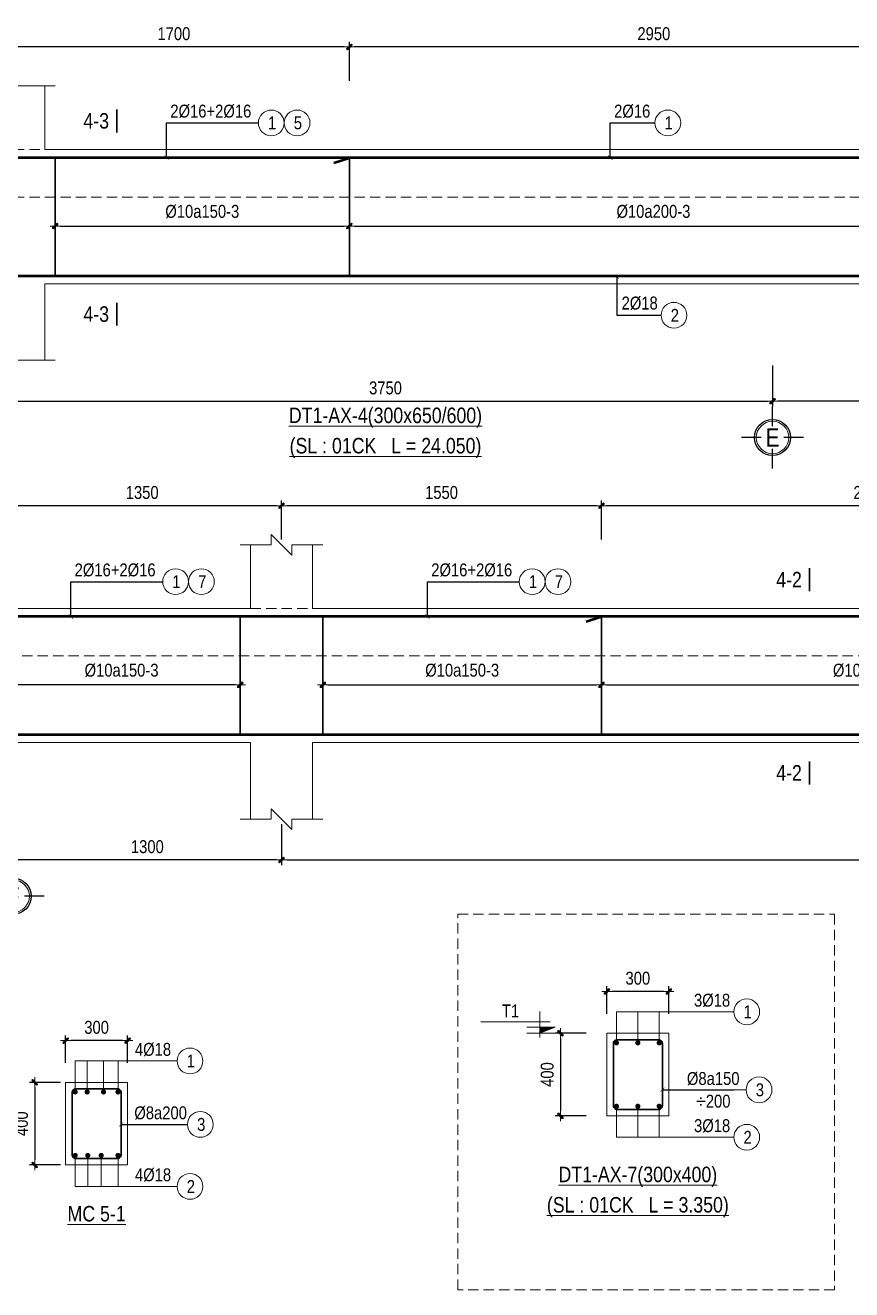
# Model space of a CAD drawing. Header units: millimetres. Extents: x 397144 to 8960116, y 345581 to 674207.
# Drawn here: x 4917954 to 4921957, y 652211 to 658334 of the extents above; entities that cross this region are included whole.
import ezdxf
from ezdxf.enums import TextEntityAlignment as Align

# ---------------------------------------------------------------- set-up
doc = ezdxf.new("R2010")
doc.units = ezdxf.units.MM
doc.header["$PDSIZE"] = -10
doc.linetypes.add('HIDDEN', pattern=[0.375, 0.25, -0.125])
doc.layers.get('0').update_dxf_attribs({"linetype": 'CONTINUOUS'})
doc.layers.get('Defpoints').update_dxf_attribs({"color": 12, "linetype": 'CONTINUOUS'})
for name, color, linetype, lineweight in [('2', 2, 'CONTINUOUS', 20), ('CDAI', 8, 'CONTINUOUS', 30), ('CTHEP', 2, 'CONTINUOUS', 50), ('DBAO', 3, 'CONTINUOUS', 20), ('DGIONG', 4, 'CONTINUOUS', 13), ('KTH', 150, 'CONTINUOUS', 5), ('Net khuat', 8, 'HIDDEN', 13), ('STICK', 1, 'CONTINUOUS', 9), ('TEXT', 7, 'CONTINUOUS', 15)]:
    doc.layers.add(name, color=color, linetype=linetype, lineweight=lineweight)
doc.layers.add('8', color=8, linetype='CONTINUOUS')
doc.layers.add('HATCH', color=7, linetype='CONTINUOUS', lineweight=5, true_color=0x2491ff)
doc.styles.add('HELVECONDENSE', font='VHELVCN_0.TTF')
doc.styles.add('Star-HelCon', font='VHELVCN_0.TTF')
doc.styles.add('TTP-HelCon', font='VHELVCN_0.TTF')
doc.styles.add('VNI-HELVE-CONDENSE', font='VHELVCN_0.TTF')
doc.dimstyles.new('kc-25', dxfattribs={"dimtxt": 62.5, "dimasz": 20, "dimexe": 20, "dimexo": 50, "dimgap": 25, "dimtad": 3, "dimdec": 0, "dimzin": 0, "dimdsep": 46, "dimtxsty": 'VNI-HELVE-CONDENSE', "dimblk": 'DIM', "dimcen": 2.5, "dimclrd": 256, "dimclre": 154, "dimclrt": 7, "dimaunit": 1, "dimadec": 0, "dimazin": 0, "dimtfac": 1, "dimtdec": 0, "dimtix": 1, "dimtmove": 0, "dimatfit": 3, "dimldrblk": 'DOT', "dimfxl": 1, "dimtolj": 1, "dimtzin": 0, "dimarcsym": 0})
doc.dimstyles.new('TTP-25', dxfattribs={"dimscale": 25, "dimtxt": 2.5, "dimasz": 1, "dimexe": 1, "dimexo": 1, "dimgap": 0.09, "dimtad": 0, "dimdec": 4, "dimrnd": 5, "dimzin": 9, "dimdsep": 46, "dimtxsty": 'TTP-HelCon', "dimblk": 'Stick1', "dimcen": 0.09, "dimdle": 1.5, "dimclrd": 256, "dimclre": 256, "dimclrt": 7, "dimadec": 0, "dimazin": 0, "dimtfac": 1, "dimtdec": 4, "dimtmove": 0, "dimatfit": 3, "dimldrblk": '_ArchTick1', "dimfxl": 1, "dimtvp": 1, "dimtolj": 1, "dimtzin": 0, "dimarcsym": 0})

# ---------------------------------------------------------------- blocks, each defined once
blk = doc.blocks.new('Stick1')
at = {"layer": 'STICK'}
h = blk.add_hatch(color=256, dxfattribs=at)
edge = h.paths.add_edge_path()
edge.add_line((0.3, 0.5), (-0.5, -0.3))
edge.add_arc((-0.4, -0.4), 0.141, 135, 315)
edge.add_line((-0.3, -0.5), (0.5, 0.3))
edge.add_arc((0.4, 0.4), 0.141, 315, 495)
blk.add_line((1, 0), (-1, 0), dxfattribs=at)
blk.add_lwpolyline([(0.3, 0.5), (-0.5, -0.3, 1), (-0.3, -0.5), (0.5, 0.3, 1), (0.3, 0.5, 1)], format="xyb", dxfattribs=at)
blk = doc.blocks.new('*D680')
at = {"layer": 'Defpoints', "color": 0, "ltscale": 500, "transparency": 16777216}
for p in [(4920771.1, 653655.5), (4920771.1, 653522.2), (4921071.1, 653522.2)]:
    blk.add_point(p, dxfattribs=at)
at = {"layer": 'KTH', "lineweight": -2, "ltscale": 500, "transparency": 16777216}
for p, q in [((4920771.1, 653547.2), (4920771.1, 653680.5)), ((4921046.1, 653655.5), (4920796.1, 653655.5)), ((4921071.1, 653547.2), (4921071.1, 653680.5))]:
    blk.add_line(p, q, dxfattribs=at)
at = {"layer": 'KTH', "lineweight": -2, "ltscale": 500, "transparency": 16777216, "xscale": 25, "yscale": 25, "zscale": 25, "rotation": 180}
blk.add_blockref('Stick1', (4920771.1, 653655.5), dxfattribs=at)
at = {"layer": 'KTH', "lineweight": -2, "ltscale": 500, "transparency": 16777216, "xscale": 25, "yscale": 25, "zscale": 25}
blk.add_blockref('Stick1', (4921071.1, 653655.5), dxfattribs=at)
at = {"layer": 'KTH', "color": 7, "ltscale": 500, "transparency": 16777216, "insert": (4920921.1, 653719.3), "char_height": 62.5, "attachment_point": 5, "style": 'TTP-HelCon'}
blk.add_mtext('\\A1;300', dxfattribs=at)
blk = doc.blocks.new('_ArchTick1')
at = {"color": 0, "const_width": 3.81}
blk.add_lwpolyline([(-12.7, -12.7), (12.7, 12.7)], dxfattribs=at)
blk = doc.blocks.new('*D681')
at = {"layer": 'Defpoints', "color": 0, "ltscale": 500, "transparency": 16777216}
for p in [(4920695.9, 653453.2), (4920546.1, 653053.2), (4920695.9, 653053.2)]:
    blk.add_point(p, dxfattribs=at)
at = {"layer": 'KTH', "lineweight": -2, "ltscale": 500, "transparency": 16777216}
for p, q in [((4920670.9, 653453.2), (4920521.1, 653453.2)), ((4920546.1, 653428.2), (4920546.1, 653078.2)), ((4920670.9, 653053.2), (4920521.1, 653053.2))]:
    blk.add_line(p, q, dxfattribs=at)
at = {"layer": 'KTH', "lineweight": -2, "ltscale": 500, "transparency": 16777216, "xscale": 25, "yscale": 25, "zscale": 25}
for p, rotation in [((4920546.1, 653453.2), 90), ((4920546.1, 653053.2), 270)]:
    blk.add_blockref('Stick1', p, dxfattribs=dict(at, rotation=rotation))
at = {"layer": 'KTH', "color": 7, "ltscale": 500, "transparency": 16777216, "insert": (4920482.3, 653253.2), "char_height": 62.5, "attachment_point": 5, "rotation": 90, "style": 'TTP-HelCon'}
blk.add_mtext('\\A1;400', dxfattribs=at)
blk = doc.blocks.new('CODE')
at = {"layer": 'DBAO'}
for p, q in [((-62.5, -20), (-62.5, 105)), ((-62.5, 0), (-137.5, 30)), ((-137.5, 30), (0, 30)), ((-137.5, 0), (0, 0)), ((-112.5, 55), (223.6, 55))]:
    blk.add_line(p, q, dxfattribs=at)
at = {"layer": 'HATCH', "color": 1}
blk.add_solid([(-62.5, 0), (-137.5, 30), (-62.5, 30)], dxfattribs=at)
blk = doc.blocks.new('DIM')
h = blk.add_hatch(color=1)
h.paths.add_polyline_path([(0.49, 0.29, 1), (0.29, 0.49), (-0.19, 0), (0.19, 0)])
h.paths.add_polyline_path([(0.19, 0), (-0.19, 0), (-0.49, -0.29, 1), (-0.29, -0.49)])
at = {"color": 9}
for p, q in [((-0.19, 0), (-1.5, 0)), ((0.19, 0), (1.5, 0))]:
    blk.add_line(p, q, dxfattribs=at)
at = {"color": 1}
for p, q in [((-0.49, -0.29), (0.29, 0.49)), ((-0.29, -0.49), (0.49, 0.29)), ((-0.19, 0), (0.19, 0))]:
    blk.add_line(p, q, dxfattribs=at)
blk.add_arc((-0.39, -0.39), 0.138, 135, 315, dxfattribs=at)
blk = doc.blocks.new('dau truc')
blk.add_circle((0, 0), 180)
at = {"layer": '8'}
for p, q in [((0, 127), (0, 345)), ((-127, 0), (-345, 0)), ((345, 0), (127, 0)), ((0, -345), (0, -127))]:
    blk.add_line(p, q, dxfattribs=at)
blk.add_circle((0, 0), 200, dxfattribs=at)
at = {"layer": 'TEXT', "style": 'HELVECONDENSE'}
blk.add_attdef('A', text='', height=233, dxfattribs=at).set_placement((0, 0), align=Align.MIDDLE)
blk = doc.blocks.new('*D333')
at = {"layer": 'Defpoints', "color": 0, "transparency": 16777216}
for p in [(4917823.6, 656712.1), (4921573.6, 656712.1), (4921573.6, 656514.1)]:
    blk.add_point(p, dxfattribs=at)
at = {"layer": 'KTH', "lineweight": -2, "transparency": 16777216}
for p, q in [((4917823.6, 656687.1), (4917823.6, 656489.1)), ((4921573.6, 656687.1), (4921573.6, 656489.1)), ((4917848.6, 656514.1), (4921548.6, 656514.1))]:
    blk.add_line(p, q, dxfattribs=at)
at = {"layer": 'KTH', "lineweight": -2, "transparency": 16777216, "xscale": 25, "yscale": 25, "zscale": 25, "rotation": 180}
blk.add_blockref('Stick1', (4917823.6, 656514.1), dxfattribs=at)
at = {"layer": 'KTH', "lineweight": -2, "transparency": 16777216, "xscale": 25, "yscale": 25, "zscale": 25}
blk.add_blockref('Stick1', (4921573.6, 656514.1), dxfattribs=at)
at = {"layer": 'KTH', "color": 7, "transparency": 16777216, "insert": (4919698.6, 656577.9), "char_height": 62.5, "attachment_point": 5, "style": 'TTP-HelCon'}
blk.add_mtext('\\A1;3750', dxfattribs=at)
blk = doc.blocks.new('*D334')
at = {"layer": 'Defpoints', "color": 0, "transparency": 16777216}
for p in [(4921573.6, 656712.1), (4924203.6, 656712.1), (4921573.6, 656514.1)]:
    blk.add_point(p, dxfattribs=at)
at = {"layer": 'KTH', "lineweight": -2, "transparency": 16777216}
for p, q in [((4921573.6, 656687.1), (4921573.6, 656489.1)), ((4924203.6, 656687.1), (4924203.6, 656489.1)), ((4924178.6, 656514.1), (4921598.6, 656514.1))]:
    blk.add_line(p, q, dxfattribs=at)
at = {"layer": 'KTH', "lineweight": -2, "transparency": 16777216, "xscale": 25, "yscale": 25, "zscale": 25, "rotation": 180}
blk.add_blockref('Stick1', (4921573.6, 656514.1), dxfattribs=at)
at = {"layer": 'KTH', "lineweight": -2, "transparency": 16777216, "xscale": 25, "yscale": 25, "zscale": 25}
blk.add_blockref('Stick1', (4924203.6, 656514.1), dxfattribs=at)
at = {"layer": 'KTH', "color": 7, "transparency": 16777216, "insert": (4922888.6, 656577.9), "char_height": 62.5, "attachment_point": 5, "style": 'TTP-HelCon'}
blk.add_mtext('\\A1;2630', dxfattribs=at)
blk = doc.blocks.new('*D335')
at = {"layer": 'Defpoints', "color": 0, "transparency": 16777216}
for p in [(4919523.6, 657502.1), (4922469.6, 657502.1), (4922469.6, 657362.1)]:
    blk.add_point(p, dxfattribs=at)
at = {"layer": 'KTH', "lineweight": -2, "transparency": 16777216}
for p, q in [((4919523.6, 657477.1), (4919523.6, 657337.1)), ((4922469.6, 657477.1), (4922469.6, 657337.1)), ((4919548.6, 657362.1), (4922444.6, 657362.1))]:
    blk.add_line(p, q, dxfattribs=at)
at = {"layer": 'KTH', "lineweight": -2, "transparency": 16777216, "xscale": 25, "yscale": 25, "zscale": 25, "rotation": 180}
blk.add_blockref('Stick1', (4919523.6, 657362.1), dxfattribs=at)
at = {"layer": 'KTH', "lineweight": -2, "transparency": 16777216, "xscale": 25, "yscale": 25, "zscale": 25}
blk.add_blockref('Stick1', (4922469.6, 657362.1), dxfattribs=at)
at = {"layer": 'KTH', "color": 7, "transparency": 16777216, "insert": (4920996.6, 657432), "char_height": 62.5, "attachment_point": 5, "style": 'TTP-HelCon'}
blk.add_mtext('\\A1;Þ10a200-3', dxfattribs=at)
blk = doc.blocks.new('*D336')
at = {"layer": 'Defpoints', "color": 0, "transparency": 16777216}
for p in [(4918098.6, 657502.1), (4919523.6, 657502.1), (4919523.6, 657362.1)]:
    blk.add_point(p, dxfattribs=at)
at = {"layer": 'KTH', "lineweight": -2, "transparency": 16777216}
for p, q in [((4918098.6, 657477.1), (4918098.6, 657337.1)), ((4919523.6, 657477.1), (4919523.6, 657337.1)), ((4918123.6, 657362.1), (4919498.6, 657362.1))]:
    blk.add_line(p, q, dxfattribs=at)
at = {"layer": 'KTH', "lineweight": -2, "transparency": 16777216, "xscale": 25, "yscale": 25, "zscale": 25, "rotation": 180}
blk.add_blockref('Stick1', (4918098.6, 657362.1), dxfattribs=at)
at = {"layer": 'KTH', "lineweight": -2, "transparency": 16777216, "xscale": 25, "yscale": 25, "zscale": 25}
blk.add_blockref('Stick1', (4919523.6, 657362.1), dxfattribs=at)
at = {"layer": 'KTH', "color": 7, "transparency": 16777216, "insert": (4918811.1, 657432), "char_height": 62.5, "attachment_point": 5, "style": 'TTP-HelCon'}
blk.add_mtext('\\A1;Þ10a150-3', dxfattribs=at)
blk = doc.blocks.new('*D337')
at = {"layer": 'Defpoints', "color": 0, "transparency": 16777216}
for p in [(4919523.6, 658229.5), (4919523.6, 658040.5), (4922473.6, 658040.5)]:
    blk.add_point(p, dxfattribs=at)
at = {"layer": 'KTH', "lineweight": -2, "transparency": 16777216}
for p, q in [((4919523.6, 658065.5), (4919523.6, 658254.5)), ((4922473.6, 658065.5), (4922473.6, 658254.5)), ((4922448.6, 658229.5), (4919548.6, 658229.5))]:
    blk.add_line(p, q, dxfattribs=at)
at = {"layer": 'KTH', "lineweight": -2, "transparency": 16777216, "xscale": 25, "yscale": 25, "zscale": 25, "rotation": 180}
blk.add_blockref('Stick1', (4919523.6, 658229.5), dxfattribs=at)
at = {"layer": 'KTH', "lineweight": -2, "transparency": 16777216, "xscale": 25, "yscale": 25, "zscale": 25}
blk.add_blockref('Stick1', (4922473.6, 658229.5), dxfattribs=at)
at = {"layer": 'KTH', "color": 7, "transparency": 16777216, "insert": (4920998.6, 658293.3), "char_height": 62.5, "attachment_point": 5, "style": 'TTP-HelCon'}
blk.add_mtext('\\A1;2950', dxfattribs=at)
blk = doc.blocks.new('*D338')
at = {"layer": 'Defpoints', "color": 0, "transparency": 16777216}
for p in [(4917823.6, 658229.5), (4917823.6, 658040.5), (4919523.6, 658040.5)]:
    blk.add_point(p, dxfattribs=at)
at = {"layer": 'KTH', "lineweight": -2, "transparency": 16777216}
for p, q in [((4917823.6, 658065.5), (4917823.6, 658254.5)), ((4919523.6, 658065.5), (4919523.6, 658254.5)), ((4919498.6, 658229.5), (4917848.6, 658229.5))]:
    blk.add_line(p, q, dxfattribs=at)
at = {"layer": 'KTH', "lineweight": -2, "transparency": 16777216, "xscale": 25, "yscale": 25, "zscale": 25, "rotation": 180}
blk.add_blockref('Stick1', (4917823.6, 658229.5), dxfattribs=at)
at = {"layer": 'KTH', "lineweight": -2, "transparency": 16777216, "xscale": 25, "yscale": 25, "zscale": 25}
blk.add_blockref('Stick1', (4919523.6, 658229.5), dxfattribs=at)
at = {"layer": 'KTH', "color": 7, "transparency": 16777216, "insert": (4918673.6, 658293.3), "char_height": 62.5, "attachment_point": 5, "style": 'TTP-HelCon'}
blk.add_mtext('\\A1;1700', dxfattribs=at)
blk = doc.blocks.new('MC')
at = {"layer": 'CTHEP', "const_width": 10}
blk.add_lwpolyline([(0, 150), (0, 0)], dxfattribs=at)
at = {"layer": 'TEXT', "style": 'TTP-HelCon'}
blk.add_attdef('A', text='', height=100, dxfattribs=at).set_placement((-50, 25.5), align=Align.RIGHT)
blk = doc.blocks.new('*D342')
at = {"layer": 'Defpoints', "color": 0, "transparency": 16777216}
for p in [(4920745, 656007.8), (4920745, 655818.8), (4923345, 655818.8)]:
    blk.add_point(p, dxfattribs=at)
at = {"layer": 'KTH', "lineweight": -2, "transparency": 16777216}
for p, q in [((4920745, 655843.8), (4920745, 656032.8)), ((4923345, 655843.8), (4923345, 656032.8)), ((4923320, 656007.8), (4920770, 656007.8))]:
    blk.add_line(p, q, dxfattribs=at)
at = {"layer": 'KTH', "lineweight": -2, "transparency": 16777216, "xscale": 25, "yscale": 25, "zscale": 25, "rotation": 180}
blk.add_blockref('Stick1', (4920745, 656007.8), dxfattribs=at)
at = {"layer": 'KTH', "lineweight": -2, "transparency": 16777216, "xscale": 25, "yscale": 25, "zscale": 25}
blk.add_blockref('Stick1', (4923345, 656007.8), dxfattribs=at)
at = {"layer": 'KTH', "color": 7, "transparency": 16777216, "insert": (4922045, 656071.6), "char_height": 62.5, "attachment_point": 5, "style": 'TTP-HelCon'}
blk.add_mtext('\\A1;2600', dxfattribs=at)
blk = doc.blocks.new('*D344')
at = {"layer": 'Defpoints', "color": 0, "transparency": 16777216}
for p in [(4920745, 655280.4), (4923345, 655280.4), (4923345, 655140.4)]:
    blk.add_point(p, dxfattribs=at)
at = {"layer": 'KTH', "lineweight": -2, "transparency": 16777216}
for p, q in [((4920745, 655255.4), (4920745, 655115.4)), ((4923345, 655255.4), (4923345, 655115.4)), ((4920770, 655140.4), (4923320, 655140.4))]:
    blk.add_line(p, q, dxfattribs=at)
at = {"layer": 'KTH', "lineweight": -2, "transparency": 16777216, "xscale": 25, "yscale": 25, "zscale": 25, "rotation": 180}
blk.add_blockref('Stick1', (4920745, 655140.4), dxfattribs=at)
at = {"layer": 'KTH', "lineweight": -2, "transparency": 16777216, "xscale": 25, "yscale": 25, "zscale": 25}
blk.add_blockref('Stick1', (4923345, 655140.4), dxfattribs=at)
at = {"layer": 'KTH', "color": 7, "transparency": 16777216, "insert": (4922045, 655210.3), "char_height": 62.5, "attachment_point": 5, "style": 'TTP-HelCon'}
blk.add_mtext('\\A1;Þ10a200-3', dxfattribs=at)
blk = doc.blocks.new('*D347')
at = {"layer": 'Defpoints', "color": 0, "transparency": 16777216}
for p in [(4919395, 655280.4), (4920745, 655280.4), (4920745, 655140.4)]:
    blk.add_point(p, dxfattribs=at)
at = {"layer": 'KTH', "lineweight": -2, "transparency": 16777216}
for p, q in [((4919395, 655255.4), (4919395, 655115.4)), ((4920745, 655255.4), (4920745, 655115.4)), ((4919420, 655140.4), (4920720, 655140.4))]:
    blk.add_line(p, q, dxfattribs=at)
at = {"layer": 'KTH', "lineweight": -2, "transparency": 16777216, "xscale": 25, "yscale": 25, "zscale": 25, "rotation": 180}
blk.add_blockref('Stick1', (4919395, 655140.4), dxfattribs=at)
at = {"layer": 'KTH', "lineweight": -2, "transparency": 16777216, "xscale": 25, "yscale": 25, "zscale": 25}
blk.add_blockref('Stick1', (4920745, 655140.4), dxfattribs=at)
at = {"layer": 'KTH', "color": 7, "transparency": 16777216, "insert": (4920070, 655210.3), "char_height": 62.5, "attachment_point": 5, "style": 'TTP-HelCon'}
blk.add_mtext('\\A1;Þ10a150-3', dxfattribs=at)
blk = doc.blocks.new('*D348')
at = {"layer": 'Defpoints', "color": 0, "transparency": 16777216}
for p in [(4919195, 656007.8), (4919195, 655818.8), (4920745, 655818.8)]:
    blk.add_point(p, dxfattribs=at)
at = {"layer": 'KTH', "lineweight": -2, "transparency": 16777216}
for p, q in [((4919195, 655843.8), (4919195, 656032.8)), ((4920745, 655843.8), (4920745, 656032.8)), ((4920720, 656007.8), (4919220, 656007.8))]:
    blk.add_line(p, q, dxfattribs=at)
at = {"layer": 'KTH', "lineweight": -2, "transparency": 16777216, "xscale": 25, "yscale": 25, "zscale": 25, "rotation": 180}
blk.add_blockref('Stick1', (4919195, 656007.8), dxfattribs=at)
at = {"layer": 'KTH', "lineweight": -2, "transparency": 16777216, "xscale": 25, "yscale": 25, "zscale": 25}
blk.add_blockref('Stick1', (4920745, 656007.8), dxfattribs=at)
at = {"layer": 'KTH', "color": 7, "transparency": 16777216, "insert": (4919970, 656071.6), "char_height": 62.5, "attachment_point": 5, "style": 'TTP-HelCon'}
blk.add_mtext('\\A1;1550', dxfattribs=at)
blk = doc.blocks.new('*D349')
at = {"layer": 'Defpoints', "color": 0, "transparency": 16777216}
for p in [(4917845, 656007.8), (4917845, 655818.8), (4919195, 655818.8)]:
    blk.add_point(p, dxfattribs=at)
at = {"layer": 'KTH', "lineweight": -2, "transparency": 16777216}
for p, q in [((4917845, 655843.8), (4917845, 656032.8)), ((4919195, 655843.8), (4919195, 656032.8)), ((4919170, 656007.8), (4917870, 656007.8))]:
    blk.add_line(p, q, dxfattribs=at)
at = {"layer": 'KTH', "lineweight": -2, "transparency": 16777216, "xscale": 25, "yscale": 25, "zscale": 25, "rotation": 180}
blk.add_blockref('Stick1', (4917845, 656007.8), dxfattribs=at)
at = {"layer": 'KTH', "lineweight": -2, "transparency": 16777216, "xscale": 25, "yscale": 25, "zscale": 25}
blk.add_blockref('Stick1', (4919195, 656007.8), dxfattribs=at)
at = {"layer": 'KTH', "color": 7, "transparency": 16777216, "insert": (4918520, 656071.6), "char_height": 62.5, "attachment_point": 5, "style": 'TTP-HelCon'}
blk.add_mtext('\\A1;1350', dxfattribs=at)
blk = doc.blocks.new('*D350')
at = {"layer": 'Defpoints', "color": 0, "transparency": 16777216}
for p in [(4917845, 655280.4), (4918995, 655280.4), (4917845, 655140.4)]:
    blk.add_point(p, dxfattribs=at)
at = {"layer": 'KTH', "lineweight": -2, "transparency": 16777216}
for p, q in [((4917845, 655255.4), (4917845, 655115.4)), ((4918995, 655255.4), (4918995, 655115.4)), ((4918970, 655140.4), (4917870, 655140.4))]:
    blk.add_line(p, q, dxfattribs=at)
at = {"layer": 'KTH', "lineweight": -2, "transparency": 16777216, "xscale": 25, "yscale": 25, "zscale": 25, "rotation": 180}
blk.add_blockref('Stick1', (4917845, 655140.4), dxfattribs=at)
at = {"layer": 'KTH', "lineweight": -2, "transparency": 16777216, "xscale": 25, "yscale": 25, "zscale": 25}
blk.add_blockref('Stick1', (4918995, 655140.4), dxfattribs=at)
at = {"layer": 'KTH', "color": 7, "transparency": 16777216, "insert": (4918420, 655210.3), "char_height": 62.5, "attachment_point": 5, "style": 'TTP-HelCon'}
blk.add_mtext('\\A1;Þ10a150-3', dxfattribs=at)
blk = doc.blocks.new('*D355')
at = {"layer": 'Defpoints', "color": 0, "transparency": 16777216}
for p in [(4917895, 654490.4), (4919195, 654490.4), (4917895, 654292.4)]:
    blk.add_point(p, dxfattribs=at)
at = {"layer": 'KTH', "lineweight": -2, "transparency": 16777216}
for p, q in [((4917895, 654465.4), (4917895, 654267.4)), ((4919195, 654465.4), (4919195, 654267.4)), ((4919170, 654292.4), (4917920, 654292.4))]:
    blk.add_line(p, q, dxfattribs=at)
at = {"layer": 'KTH', "lineweight": -2, "transparency": 16777216, "xscale": 25, "yscale": 25, "zscale": 25, "rotation": 180}
blk.add_blockref('Stick1', (4917895, 654292.4), dxfattribs=at)
at = {"layer": 'KTH', "lineweight": -2, "transparency": 16777216, "xscale": 25, "yscale": 25, "zscale": 25}
blk.add_blockref('Stick1', (4919195, 654292.4), dxfattribs=at)
at = {"layer": 'KTH', "color": 7, "transparency": 16777216, "insert": (4918545, 654356.3), "char_height": 62.5, "attachment_point": 5, "style": 'TTP-HelCon'}
blk.add_mtext('\\A1;1300', dxfattribs=at)
blk = doc.blocks.new('*D356')
at = {"layer": 'Defpoints', "color": 0, "transparency": 16777216}
for p in [(4919195, 654490.4), (4925195, 654490.4), (4925195, 654292.4)]:
    blk.add_point(p, dxfattribs=at)
at = {"layer": 'KTH', "lineweight": -2, "transparency": 16777216}
for p, q in [((4919195, 654465.4), (4919195, 654267.4)), ((4925195, 654465.4), (4925195, 654267.4)), ((4919220, 654292.4), (4925170, 654292.4))]:
    blk.add_line(p, q, dxfattribs=at)
at = {"layer": 'KTH', "lineweight": -2, "transparency": 16777216, "xscale": 25, "yscale": 25, "zscale": 25, "rotation": 180}
blk.add_blockref('Stick1', (4919195, 654292.4), dxfattribs=at)
at = {"layer": 'KTH', "lineweight": -2, "transparency": 16777216, "xscale": 25, "yscale": 25, "zscale": 25}
blk.add_blockref('Stick1', (4925195, 654292.4), dxfattribs=at)
at = {"layer": 'KTH', "color": 7, "transparency": 16777216, "insert": (4922195, 654356.3), "char_height": 62.5, "attachment_point": 5, "style": 'TTP-HelCon'}
blk.add_mtext('\\A1;6000', dxfattribs=at)
blk = doc.blocks.new('*D1887')
at = {"layer": 'Defpoints', "color": 0, "ltscale": 500, "transparency": 16777216}
for p in [(4918149.2, 653417.4), (4918149.2, 653284.2), (4918449.2, 653284.2)]:
    blk.add_point(p, dxfattribs=at)
at = {"layer": 'KTH', "lineweight": -2, "ltscale": 500, "transparency": 16777216}
for p, q in [((4918149.2, 653309.2), (4918149.2, 653442.4)), ((4918424.2, 653417.4), (4918174.2, 653417.4)), ((4918449.2, 653309.2), (4918449.2, 653442.4))]:
    blk.add_line(p, q, dxfattribs=at)
at = {"layer": 'KTH', "lineweight": -2, "ltscale": 500, "transparency": 16777216, "xscale": 25, "yscale": 25, "zscale": 25, "rotation": 180}
blk.add_blockref('Stick1', (4918149.2, 653417.4), dxfattribs=at)
at = {"layer": 'KTH', "lineweight": -2, "ltscale": 500, "transparency": 16777216, "xscale": 25, "yscale": 25, "zscale": 25}
blk.add_blockref('Stick1', (4918449.2, 653417.4), dxfattribs=at)
at = {"layer": 'KTH', "color": 7, "ltscale": 500, "transparency": 16777216, "insert": (4918299.2, 653481.3), "char_height": 62.5, "attachment_point": 5, "style": 'TTP-HelCon'}
blk.add_mtext('\\A1;300', dxfattribs=at)
blk = doc.blocks.new('*D1888')
at = {"layer": 'Defpoints', "color": 0, "ltscale": 500, "transparency": 16777216}
for p in [(4918149.2, 653215.2), (4917999.4, 652815.2), (4918149.2, 652815.2)]:
    blk.add_point(p, dxfattribs=at)
at = {"layer": 'KTH', "lineweight": -2, "ltscale": 500, "transparency": 16777216}
for p, q in [((4918124.2, 653215.2), (4917974.4, 653215.2)), ((4917999.4, 653190.2), (4917999.4, 652840.2)), ((4918124.2, 652815.2), (4917974.4, 652815.2))]:
    blk.add_line(p, q, dxfattribs=at)
at = {"layer": 'KTH', "lineweight": -2, "ltscale": 500, "transparency": 16777216, "xscale": 25, "yscale": 25, "zscale": 25}
for p, rotation in [((4917999.4, 653215.2), 90), ((4917999.4, 652815.2), 270)]:
    blk.add_blockref('Stick1', p, dxfattribs=dict(at, rotation=rotation))
at = {"layer": 'KTH', "color": 7, "ltscale": 500, "transparency": 16777216, "insert": (4917935.5, 653015.2), "char_height": 62.5, "attachment_point": 5, "rotation": 90, "style": 'TTP-HelCon'}
blk.add_mtext('\\A1;400', dxfattribs=at)

msp = doc.modelspace()

# ---------------------------------------------------------------- linework, layer by layer
at = {"layer": 'CDAI', "ltscale": 52.5}
for p, q in [((4918098.57749, 657697.07777), (4918098.57749, 657117.07777)), ((4919523.57749, 657697.07777), (4919523.57749, 657117.07777)), ((4918994.98909, 655475.41183), (4918994.98909, 654895.41183)), ((4918994.98909, 655475.41183), (4918994.98909, 654895.41183)), ((4919394.98909, 655475.41183), (4919394.98909, 654895.41183)), ((4919394.98909, 655475.41183), (4919394.98909, 654895.41183)), ((4920744.98909, 655475.41183), (4920744.98909, 654895.41183))]:
    msp.add_line(p, q, dxfattribs=at)
at = {"layer": 'CDAI'}
for points in [[(4920821.08489, 653421.96797), (4921021.08489, 653421.96797, -0.4142135624), (4921039.83489, 653403.21797), (4921039.83489, 653103.21797, -0.4142135624), (4921021.08489, 653084.46797), (4920821.08489, 653084.46797, -0.4142135624), (4920802.33489, 653103.21797), (4920802.33489, 653403.21797, -0.4142135624)], [(4918199.21442, 653183.94103), (4918399.21442, 653183.94103, -0.4142135624), (4918417.96442, 653165.19103), (4918417.96442, 652865.19103, -0.4142135624), (4918399.21442, 652846.44103), (4918199.21442, 652846.44103, -0.4142135624), (4918180.46442, 652865.19103), (4918180.46442, 653165.19103, -0.4142135624)]]:
    msp.add_lwpolyline(points, format="xyb", close=True, dxfattribs=at)
at = {"layer": 'CTHEP'}
for p, q in [((4919448.57749, 657668.07777), (4919523.57749, 657693.07777)), ((4920669.98909, 655446.41183), (4920744.98909, 655471.41183))]:
    msp.add_line(p, q, dxfattribs=at)
for points in [[(4924704.05124, 657693.07777), (4911253.57749, 657693.07777)], [(4911294.331, 657523.20607), (4911294.331, 657121.07777), (4924704.05124, 657121.07777)], [(4925164.98909, 655471.41183), (4913588.1957, 655471.41183)], [(4913588.1957, 654899.41183), (4925139.52168, 654899.41183)]]:
    msp.add_lwpolyline(points, dxfattribs=at)
at = {"layer": 'CTHEP', "const_width": 12.5}
for points in [[(4920811.08489, 653406.96797, 1), (4920823.58489, 653406.96797, 1)], [(4920914.83489, 653406.96797, 1), (4920927.33489, 653406.96797, 1)], [(4921018.58489, 653406.96797, 1), (4921031.08489, 653406.96797, 1)], [(4918189.21442, 653168.94103, 1), (4918201.71442, 653168.94103, 1)], [(4918247.35159, 653168.94103, 1), (4918259.85159, 653168.94103, 1)], [(4918326.24576, 653168.94103, 1), (4918338.74576, 653168.94103, 1)], [(4918396.71442, 653168.94103, 1), (4918409.21442, 653168.94103, 1)], [(4920811.08489, 653099.46797, 1), (4920823.58489, 653099.46797, 1)], [(4920914.83489, 653099.46797, 1), (4920927.33489, 653099.46797, 1)], [(4921018.58489, 653099.46797, 1), (4921031.08489, 653099.46797, 1)], [(4918189.21442, 652861.44103, 1), (4918201.71442, 652861.44103, 1)], [(4918250.1148, 652861.44103, 1), (4918262.6148, 652861.44103, 1)], [(4918315.17097, 652861.44103, 1), (4918327.67097, 652861.44103, 1)], [(4918396.71442, 652861.44103, 1), (4918409.21442, 652861.44103, 1)]]:
    msp.add_lwpolyline(points, format="xyb", close=True, dxfattribs=at)
at = {"layer": 'DBAO'}
for points in [[(4918048.57749, 658040.47211), (4918048.57749, 657732.07777)], [(4918048.57749, 657732.07777), (4923974.57749, 657732.07777)], [(4918048.57749, 657082.07777), (4923974.57749, 657082.07777)], [(4918048.57749, 656712.07777), (4918048.57749, 657082.07777)], [(4919044.98909, 655818.80617), (4919044.98909, 655510.41183)], [(4919344.98909, 655818.80617), (4919344.98909, 655510.41183)], [(4914345.98909, 655510.41183), (4919044.98909, 655510.41183)], [(4919344.98909, 654860.41183), (4925194.98909, 654860.41183), (4925194.98909, 655510.41183), (4919344.98909, 655510.41183)], [(4914345.98909, 654860.41183), (4919044.98909, 654860.41183)], [(4919044.98909, 654490.41183), (4919044.98909, 654860.41183)], [(4919344.98909, 654490.41183), (4919344.98909, 654860.41183)]]:
    msp.add_lwpolyline(points, dxfattribs=at)
at = {"layer": 'DBAO', "flags": 128}
for points in [[(4921071.08489, 653453.21797), (4921071.08489, 653053.21797), (4920771.08489, 653053.21797), (4920771.08489, 653453.21797)], [(4920771.08489, 653453.21797), (4921071.08489, 653453.21797)], [(4918149.21442, 653215.19103), (4918449.21442, 653215.19103)], [(4918449.21442, 653215.19103), (4918449.21442, 652815.19103), (4918149.21442, 652815.19103), (4918149.21442, 653215.19103)]]:
    msp.add_lwpolyline(points, dxfattribs=at)
at = {"layer": 'DGIONG'}
for p, q in [((4920817.33489, 653406.96797), (4920817.33489, 653556.96797)), ((4920817.33489, 653556.96797), (4921386.08489, 653556.96797)), ((4920921.08489, 653406.96797), (4920921.08489, 653556.96797)), ((4921024.83489, 653406.96797), (4921024.83489, 653556.96797)), ((4918195.46442, 653168.94103), (4918195.46442, 653318.94103)), ((4918195.46442, 653318.94103), (4918689.21442, 653318.94103)), ((4918253.60159, 653168.94103), (4918253.60159, 653318.94103)), ((4918332.49576, 653168.94103), (4918332.49576, 653318.94103)), ((4918402.96442, 653168.94103), (4918402.96442, 653318.94103)), ((4921039.83489, 653179.18921), (4921445.58489, 653179.18921)), ((4920817.33489, 652949.46797), (4920817.33489, 653099.46797)), ((4920921.08489, 652949.46797), (4920921.08489, 653099.46797)), ((4921024.83489, 652949.46797), (4921024.83489, 653099.46797)), ((4920817.33489, 652949.46797), (4921386.08489, 652949.46797)), ((4918195.46442, 652711.44103), (4918195.46442, 652861.44103)), ((4918256.3648, 652711.44103), (4918256.3648, 652861.44103)), ((4918321.42097, 652711.44103), (4918321.42097, 652861.44103)), ((4918402.96442, 652711.44103), (4918402.96442, 652861.44103)), ((4918195.46442, 652711.44103), (4918689.21442, 652711.44103))]:
    msp.add_line(p, q, dxfattribs=at)
for points in [[(4917548.57749, 658040.47211), (4917773.57749, 658040.47211), (4917773.57749, 658090.47211), (4917873.57749, 657990.47211), (4917873.57749, 658040.47211), (4918098.57749, 658040.47211)], [(4917548.57749, 656712.07777), (4917773.57749, 656712.07777), (4917773.57749, 656762.07777), (4917873.57749, 656662.07777), (4917873.57749, 656712.07777), (4918098.57749, 656712.07777)], [(4918994.98909, 655818.80617), (4919144.98909, 655818.80617), (4919144.98909, 655868.80617), (4919244.98909, 655768.80617), (4919244.98909, 655818.80617), (4919394.98909, 655818.80617)], [(4918994.98909, 654490.41183), (4919144.98909, 654490.41183), (4919144.98909, 654540.41183), (4919244.98909, 654440.41183), (4919244.98909, 654490.41183), (4919394.98909, 654490.41183)]]:
    msp.add_lwpolyline(points, dxfattribs=at)
for centre in [(4919145.3338, 657861.58688), (4919270.3338, 657861.58688), (4921066.20087, 657861.58688), (4921096.06196, 656930.03351), (4918681.74246, 655639.92093), (4918806.74246, 655639.92093), (4920409.24246, 655639.92093), (4920534.24246, 655639.92093), (4921448.58489, 653556.96797), (4918751.71442, 653318.94103), (4921508.08489, 653179.18921), (4918801.67644, 653011.66186), (4921448.58489, 652949.46797), (4918751.71442, 652711.44103)]:
    msp.add_circle(centre, 62.5, dxfattribs=at)
at = {"layer": 'Net khuat', "ltscale": 200}
for p, q in [((4917598.57749, 657732.07777), (4918048.57749, 657732.07777)), ((4919044.98909, 655510.41183), (4919344.98909, 655510.41183))]:
    msp.add_line(p, q, dxfattribs=at)
for points in [[(4911223.57749, 657082.07777), (4911223.57749, 657082.07777), (4911523.57749, 657082.07777), (4911523.57749, 657502.07777), (4924704.05124, 657502.07777)], [(4913588.1957, 655280.41183), (4924744.98909, 655280.41183), (4924744.98909, 654860.41183), (4924744.98909, 654860.41183), (4925194.98909, 654860.41183)]]:
    msp.add_lwpolyline(points, dxfattribs=at)
msp.add_lwpolyline([(4920049.06564, 654029.51937), (4921874.15593, 654029.51937), (4921874.15593, 652211.22722), (4920049.06564, 652211.22722)], close=True, dxfattribs=at)

# ---------------------------------------------------------------- block references
at = {"xscale": 0.75, "yscale": 0.75, "zscale": 0.75}
for p, values in [((4918396.9268, 657814.97211), {'A': '4-3'}), ((4918396.9268, 656879.19253), {'A': '4-3'}), ((4921752.98909, 655593.30617), {'A': '4-2'}), ((4921752.98909, 654657.52659), {'A': '4-2'})]:
    msp.add_blockref('MC', p, dxfattribs=at).add_auto_attribs(values)
at = {"layer": '2', "ltscale": 300}
ref = msp.add_blockref('dau truc', (4921573.57749, 656338.23536), dxfattribs=dict(at, xscale=0.4367131292819977, yscale=0.4367131292819977, zscale=0.4367131292819977))
ref.add_attrib('A', 'E', dxfattribs={"layer": 'TEXT', "height": 87.5, "style": 'HELVECONDENSE'}).set_placement((4921573.57749, 656338.23536), align=Align.MIDDLE)
ref = msp.add_blockref('dau truc', (4917894.98909, 654116.56942), dxfattribs=dict(at, xscale=0.4367131292819977, yscale=0.4367131292819977, zscale=0.4367131292819977))
ref.add_attrib('A', 'F', dxfattribs={"layer": 'TEXT', "height": 87.5, "style": 'HELVECONDENSE'}).set_placement((4917894.98909, 654116.56942), align=Align.MIDDLE)
at = {"layer": 'KTH', "linetype": 'Continuous', "xscale": -1}
msp.add_blockref('CODE', (4920383.59833, 653453.21797), dxfattribs=at)

# ---------------------------------------------------------------- texts
at = {"layer": 'TEXT', "style": 'TTP-HelCon'}
for s, p in [('2Þ16+2Þ16', (4918656.33177, 657887.43982)), ('2Þ16', (4920806.07698, 657887.43982)), ('2Þ18', (4920842.25409, 656957.93056)), ('2Þ16+2Þ16', (4918192.74044, 655665.77388)), ('2Þ16+2Þ16', (4919920.24044, 655665.77388)), ('4Þ18', (4918484.67276, 653343.94103)), ('Þ8a200', (4918481.89863, 653036.66186)), ('4Þ18', (4918484.9381, 652736.44103))]:
    msp.add_text(s, height=62.5, dxfattribs=at).set_placement(p)
at = {"layer": 'TEXT', "style": 'Star-HelCon'}
for s, p in [('1', (4919149.50046, 657861.58688)), ('5', (4919274.50046, 657861.58688)), ('1', (4921070.36753, 657861.58688)), ('2', (4921100.22863, 656930.03351)), ('1', (4918685.90913, 655639.92093)), ('7', (4918810.90913, 655639.92093)), ('1', (4920413.40913, 655639.92093)), ('7', (4920538.40913, 655639.92093)), ('1', (4921452.75155, 653556.96797)), ('1', (4918755.88109, 653318.94103)), ('3', (4921512.25155, 653179.18921)), ('3', (4918805.84311, 653011.66186)), ('2', (4921452.75155, 652949.46797)), ('2', (4918755.88109, 652711.44103))]:
    msp.add_text(s, height=62.5, dxfattribs=at).set_placement(p, align=Align.MIDDLE)
at = {"layer": 'TEXT', "style": 'TTP-HelCon'}
for s, height, p in [('%%UDT1-AX-4(300x650/600)', 75, (4919698.57749, 656407.9514)), ('%%U(SL : 01CK   L = 24.050)', 75, (4919698.57749, 656261.0568)), ('3Þ18', 62.5, (4921280.58489, 653581.96797)), ('Þ8a150', 62.5, (4921286.08489, 653202.68921)), ('÷200', 62.5, (4921286.08489, 653092.93921)), ('3Þ18', 62.5, (4921280.85023, 652974.46797)), ('%%UDT1-AX-7(300x400)', 75, (4920921.08489, 652731.88593)), ('%%U(SL : 01CK   L = 3.350)', 75, (4920921.08489, 652584.99133)), ('%%UMC 5-1', 75, (4918299.21442, 652541.89749))]:
    msp.add_text(s, height=height, dxfattribs=at).set_placement(p, align=Align.CENTER)
msp.add_text('T1    ', height=62.5, dxfattribs=at).set_placement((4920425.865, 653530.21296), align=Align.RIGHT)

# ---------------------------------------------------------------- dimensions: what is measured, and where the dimension line sits
at = {"layer": 'KTH'}
for base, p1, p2, picture, middle in [((4917823.57749, 658229.47211), (4919523.57749, 658040.47211), (4917823.57749, 658040.47211), '*D338', (4918673.57749, 658293.30544)), ((4919523.57749, 658229.47211), (4922473.57749, 658040.47211), (4919523.57749, 658040.47211), '*D337', (4920998.57749, 658293.30544)), ((4921573.57749, 656514.0999), (4924203.57749, 656712.07777), (4921573.57749, 656712.07777), '*D334', (4922888.57749, 656577.93323)), ((4917844.98909, 656007.80617), (4919194.98909, 655818.80617), (4917844.98909, 655818.80617), '*D349', (4918519.98909, 656071.6395)), ((4919194.98909, 656007.80617), (4920744.98909, 655818.80617), (4919194.98909, 655818.80617), '*D348', (4919969.98909, 656071.6395)), ((4920744.98909, 656007.80617), (4923344.98909, 655818.80617), (4920744.98909, 655818.80617), '*D342', (4922044.98909, 656071.6395)), ((4917894.98909, 654292.43396), (4919194.98909, 654490.41183), (4917894.98909, 654490.41183), '*D355', (4918544.98909, 654356.26729))]:
    dim = msp.add_linear_dim(base=base, p1=p1, p2=p2, dimstyle='TTP-25', override={"dimtmove": 1}, dxfattribs=at)
    dim.commit()
    dim.dimension.update_dxf_attribs({"geometry": picture, "text_midpoint": middle})
for base, p1, p2, text, picture, middle in [((4919523.57749, 657362.06459), (4918098.57749, 657502.07777), (4919523.57749, 657502.07777), 'Þ10a150-3', '*D336', (4918811.07749, 657431.98125)), ((4922469.57749, 657362.06459), (4919523.57749, 657502.07777), (4922469.57749, 657502.07777), 'Þ10a200-3', '*D335', (4920996.57749, 657431.98125)), ((4920744.98909, 655140.39865), (4919394.98909, 655280.41183), (4920744.98909, 655280.41183), 'Þ10a150-3', '*D347', (4920069.98909, 655210.31531)), ((4923344.98909, 655140.39865), (4920744.98909, 655280.41183), (4923344.98909, 655280.41183), 'Þ10a200-3', '*D344', (4922044.98909, 655210.31531))]:
    dim = msp.add_linear_dim(base=base, p1=p1, p2=p2, text=text, dimstyle='TTP-25', override={"dimtmove": 1}, dxfattribs=at)
    dim.commit()
    dim.dimension.update_dxf_attribs({"geometry": picture, "text_midpoint": middle})
for base, p1, p2, picture, middle in [((4921573.57749, 656514.0999), (4917823.57749, 656712.07777), (4921573.57749, 656712.07777), '*D333', (4919698.57749, 656577.93323)), ((4925194.98909, 654292.43396), (4919194.98909, 654490.41183), (4925194.98909, 654490.41183), '*D356', (4922194.98909, 654356.26729))]:
    dim = msp.add_linear_dim(base=base, p1=p1, p2=p2, angle=180, dimstyle='TTP-25', override={"dimtmove": 1}, dxfattribs=at)
    dim.commit()
    dim.dimension.update_dxf_attribs({"geometry": picture, "text_midpoint": middle})
dim = msp.add_linear_dim(base=(4917844.98909, 655140.39865), p1=(4918994.98909, 655280.41183), p2=(4917844.98909, 655280.41183), angle=180, text='Þ10a150-3', dimstyle='TTP-25', override={"dimtmove": 1}, dxfattribs=at)
dim.commit()
dim.dimension.update_dxf_attribs({"geometry": '*D350', "text_midpoint": (4918419.98909, 655210.31531)})
at = {"layer": 'KTH', "ltscale": 500}
for base, p1, p2, picture, middle in [((4920771.08489, 653655.46797), (4921071.08489, 653522.22991), (4920771.08489, 653522.22991), '*D680', (4920921.08489, 653719.3013)), ((4918149.21442, 653417.44103), (4918449.21442, 653284.20297), (4918149.21442, 653284.20297), '*D1887', (4918299.21442, 653481.27436))]:
    dim = msp.add_linear_dim(base=base, p1=p1, p2=p2, dimstyle='TTP-25', override={"dimtxsty": 'TTP-HelCon'}, dxfattribs=at)
    dim.commit()
    dim.dimension.update_dxf_attribs({"geometry": picture, "text_midpoint": middle})
for base, p1, p2, picture, middle in [((4920546.09833, 653053.21797), (4920695.93115, 653453.21797), (4920695.93115, 653053.21797), '*D681', (4920482.265, 653253.21797)), ((4917999.38161, 652815.19103), (4918149.21442, 653215.19103), (4918149.21442, 652815.19103), '*D1888', (4917935.54828, 653015.19103))]:
    dim = msp.add_linear_dim(base=base, p1=p1, p2=p2, angle=90, dimstyle='TTP-25', override={"dimtxsty": 'TTP-HelCon'}, dxfattribs=at)
    dim.commit()
    dim.dimension.update_dxf_attribs({"geometry": picture, "text_midpoint": middle})

# ---------------------------------------------------------------- leaders
at = {"layer": 'DGIONG'}
for points in [[(4918637.82, 657693.07777), (4918637.81974, 657861.58688), (4919082.8338, 657861.58688)], [(4920787.56521, 657693.07777), (4920787.56495, 657861.58688), (4921003.70087, 657861.58688)], [(4920819.24233, 657117.07777), (4920819.24206, 656930.03351), (4921033.56196, 656930.03351)], [(4918174.22867, 655471.41183), (4918174.22841, 655639.92093), (4918619.24246, 655639.92093)], [(4919901.72867, 655471.41183), (4919901.72841, 655639.92093), (4920346.74246, 655639.92093)], [(4921039.83489, 653179.18921), (4921385.76534, 653179.18921)], [(4918417.96442, 653011.66186), (4918739.17644, 653011.66186)]]:
    msp.add_leader(points, dimstyle='kc-25', override={"dimtad": 0, "dimldrblk": 'ArchTick', "dimfxl": 100, "dimarcsym": 1}, dxfattribs=at)

doc.saveas('drawing.dxf')
